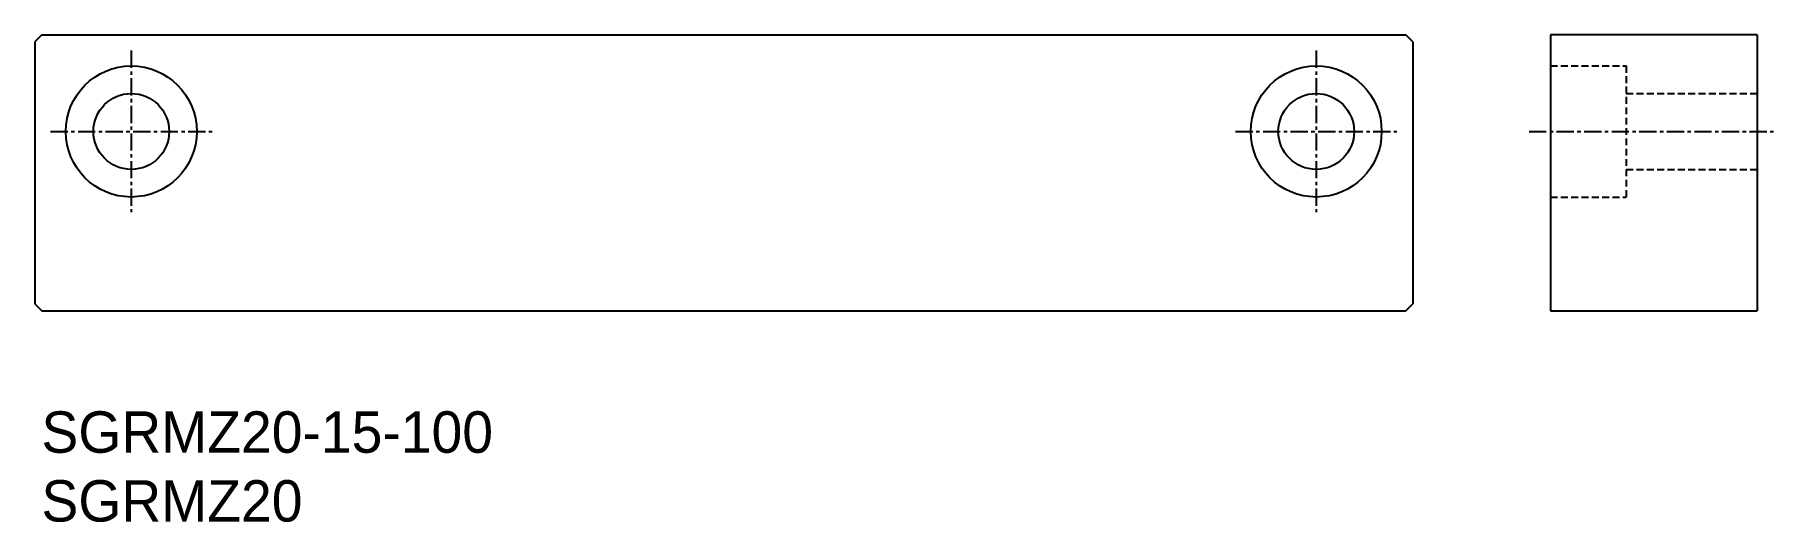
# Model space of a CAD drawing. Extents: x -27 to 99, y 93 to 128.
import ezdxf

# ---------------------------------------------------------------- set-up
doc = ezdxf.new("R2010")
doc.units = 0
doc.linetypes.add('CENTER', pattern=[2, 1.25, -0.25, 0.25, -0.25])
doc.linetypes.add('DASHED', pattern=[0.75, 0.5, -0.25])
doc.layers.get('0').update_dxf_attribs({"linetype": 'CONTINUOUS'})
doc.layers.add('CENTER', color=1, linetype='CENTER')

msp = doc.modelspace()

# ---------------------------------------------------------------- linework, layer by layer
at = {"color": 7, "linetype": 'CONTINUOUS'}
for p, q in [((-26.91, 127.9), (-27.41, 127.4)), ((-26.91, 127.9), (72.09, 127.9)), ((72.59, 127.4), (72.09, 127.9)), ((82.59, 127.9), (82.59, 107.9)), ((97.59, 127.9), (82.59, 127.9)), ((97.59, 127.9), (97.59, 107.9)), ((-27.41, 127.4), (-27.41, 108.4)), ((72.59, 127.4), (72.59, 108.4)), ((-27.41, 108.4), (-26.91, 107.9)), ((-26.91, 107.9), (72.09, 107.9)), ((72.09, 107.9), (72.59, 108.4)), ((82.59, 107.9), (97.59, 107.9))]:
    msp.add_line(p, q, dxfattribs=at)
at = {"color": 3, "linetype": 'DASHED'}
for p, q in [((82.59, 125.65), (88.09, 125.65)), ((88.09, 125.65), (88.09, 116.15)), ((88.09, 123.65), (97.59, 123.65)), ((88.09, 118.15), (97.59, 118.15)), ((82.59, 116.15), (88.09, 116.15))]:
    msp.add_line(p, q, dxfattribs=at)
at = {"color": 7, "linetype": 'CONTINUOUS'}
for centre, radius in [((-20.41, 120.9), 4.75), ((65.59, 120.9), 4.75), ((-20.41, 120.9), 2.75), ((65.59, 120.9), 2.75)]:
    msp.add_circle(centre, radius, dxfattribs=at)
at = {"layer": 'CENTER', "color": 1, "linetype": 'CENTER'}
for p, q in [((-20.41, 126.76), (-20.41, 115.04)), ((65.59, 126.76), (65.59, 115.04)), ((-26.27, 120.9), (-14.55, 120.9)), ((59.73, 120.9), (71.45, 120.9)), ((81.04, 120.9), (99.04, 120.9))]:
    msp.add_line(p, q, dxfattribs=at)

# ---------------------------------------------------------------- texts
at = {"color": 7, "linetype": 'CONTINUOUS'}
for s, p in [('SGRMZ20-15-100', (-26.93, 97.61)), ('SGRMZ20', (-26.93, 92.62))]:
    msp.add_text(s, height=3, dxfattribs=at).set_placement(p)

doc.saveas('drawing.dxf')
